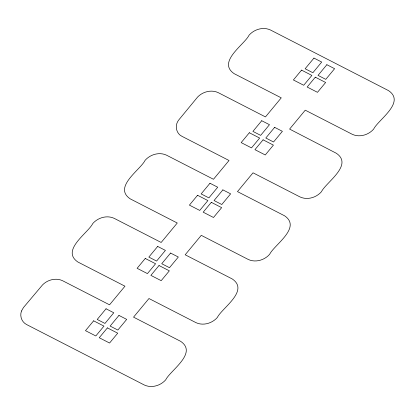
<?xml version="1.0" encoding="UTF-8"?>
<svg xmlns="http://www.w3.org/2000/svg" width="415" height="415" viewBox="0 0 415 415"><rect width="100%" height="100%" fill="white"/><g stroke="black" fill="none" stroke-linecap="round" stroke-linejoin="round"><path stroke-width="0.62" d="M21.497 310.991C19.521 316.069 21.756 322.128 26.643 324.577L144.285 384.985C151.563 388.43 160.584 385.706 165.73 379.813C170.311 370.377 197.991 353.077 180.639 341.327L133.547 317.148L148.964 298.52L195.963 322.647C203.231 326.055 212.226 323.332 217.356 317.454C221.937 308.018 249.617 290.718 232.265 278.968L185.173 254.784L201.27 235.341L248.269 259.468C255.536 262.877 264.526 260.153 269.662 254.276C274.237 244.834 301.923 227.534 284.565 215.79L237.473 191.606L253.031 172.816L300.029 196.943C307.297 200.352 316.287 197.628 321.423 191.751C325.993 182.31 353.668 165.03 336.342 153.275L289.603 129.086L305.253 110.177L352.252 134.304C359.52 137.713 368.51 134.989 373.645 129.112C378.221 119.676 405.906 102.375 388.549 90.626L270.461 29.989C263.193 26.586 254.198 29.309 249.062 35.187C244.492 44.623 216.801 61.923 234.159 73.668L281.251 97.852L265.465 116.921L218.155 92.602C211.308 89.417 202.857 91.679 197.706 96.939L178.829 119.868C174.58 124.868 175.804 133.391 181.936 136.307L229.028 160.491L213.476 179.28L166.477 155.153C159.204 151.745 150.214 154.468 145.079 160.346C140.509 169.782 112.818 187.087 130.175 198.832L177.267 223.016L161.17 242.464L114.172 218.332C106.904 214.929 97.909 217.652 92.778 223.529C88.203 232.965 60.512 250.266 77.875 262.01L124.962 286.2L109.544 304.823L62.546 280.696C55.869 277.568 47.611 279.736 42.569 284.866L23.453 307.557L21.497 310.991M93.634 320.821L85.485 330.667L95.808 335.968L103.958 326.117L93.634 320.821M145.26 258.457L137.111 268.308L147.434 273.604L155.584 263.758L145.26 258.457M197.566 195.278L189.411 205.124L199.734 210.426L207.889 200.58L197.566 195.278M249.327 132.753L241.172 142.599L251.495 147.901L259.65 138.055L249.327 132.753M301.549 70.114L293.395 79.965L303.723 85.262L311.873 75.416L301.549 70.114M106.048 308.786L97.219 319.457L104.959 323.43L113.788 312.765L106.048 308.786M157.674 246.427L148.84 257.093L156.585 261.071L165.414 250.401L157.674 246.427M209.98 183.248L201.145 193.914L208.89 197.888L217.719 187.222L209.98 183.248M261.735 120.724L252.906 131.389L260.651 135.363L269.48 124.697L261.735 120.724M313.963 58.084L305.129 68.75L312.874 72.729L321.703 62.058L313.963 58.084M107.402 327.886L99.247 337.732L109.57 343.034L117.725 333.188L107.402 327.886M159.023 265.527L150.873 275.373L161.196 280.675L169.346 270.829L159.023 265.527M211.328 202.344L203.179 212.19L213.502 217.491L221.651 207.645L211.328 202.344M263.089 139.824L254.94 149.67L265.263 154.966L273.412 145.12L263.089 139.824M315.312 77.185L307.162 87.031L317.485 92.332L325.635 82.481L315.312 77.185M118.955 315.41L110.12 326.081L117.865 330.055L126.694 319.389L118.955 315.41M170.575 253.051L161.746 263.722L169.491 267.696L178.32 257.03L170.575 253.051M222.881 189.873L214.052 200.538L221.792 204.512L230.626 193.847L222.881 189.873M274.642 127.348L265.813 138.013L273.552 141.992L282.387 131.322L274.642 127.348M326.864 64.709L318.035 75.38L325.775 79.353L334.609 68.688L326.864 64.709"/></g></svg>
